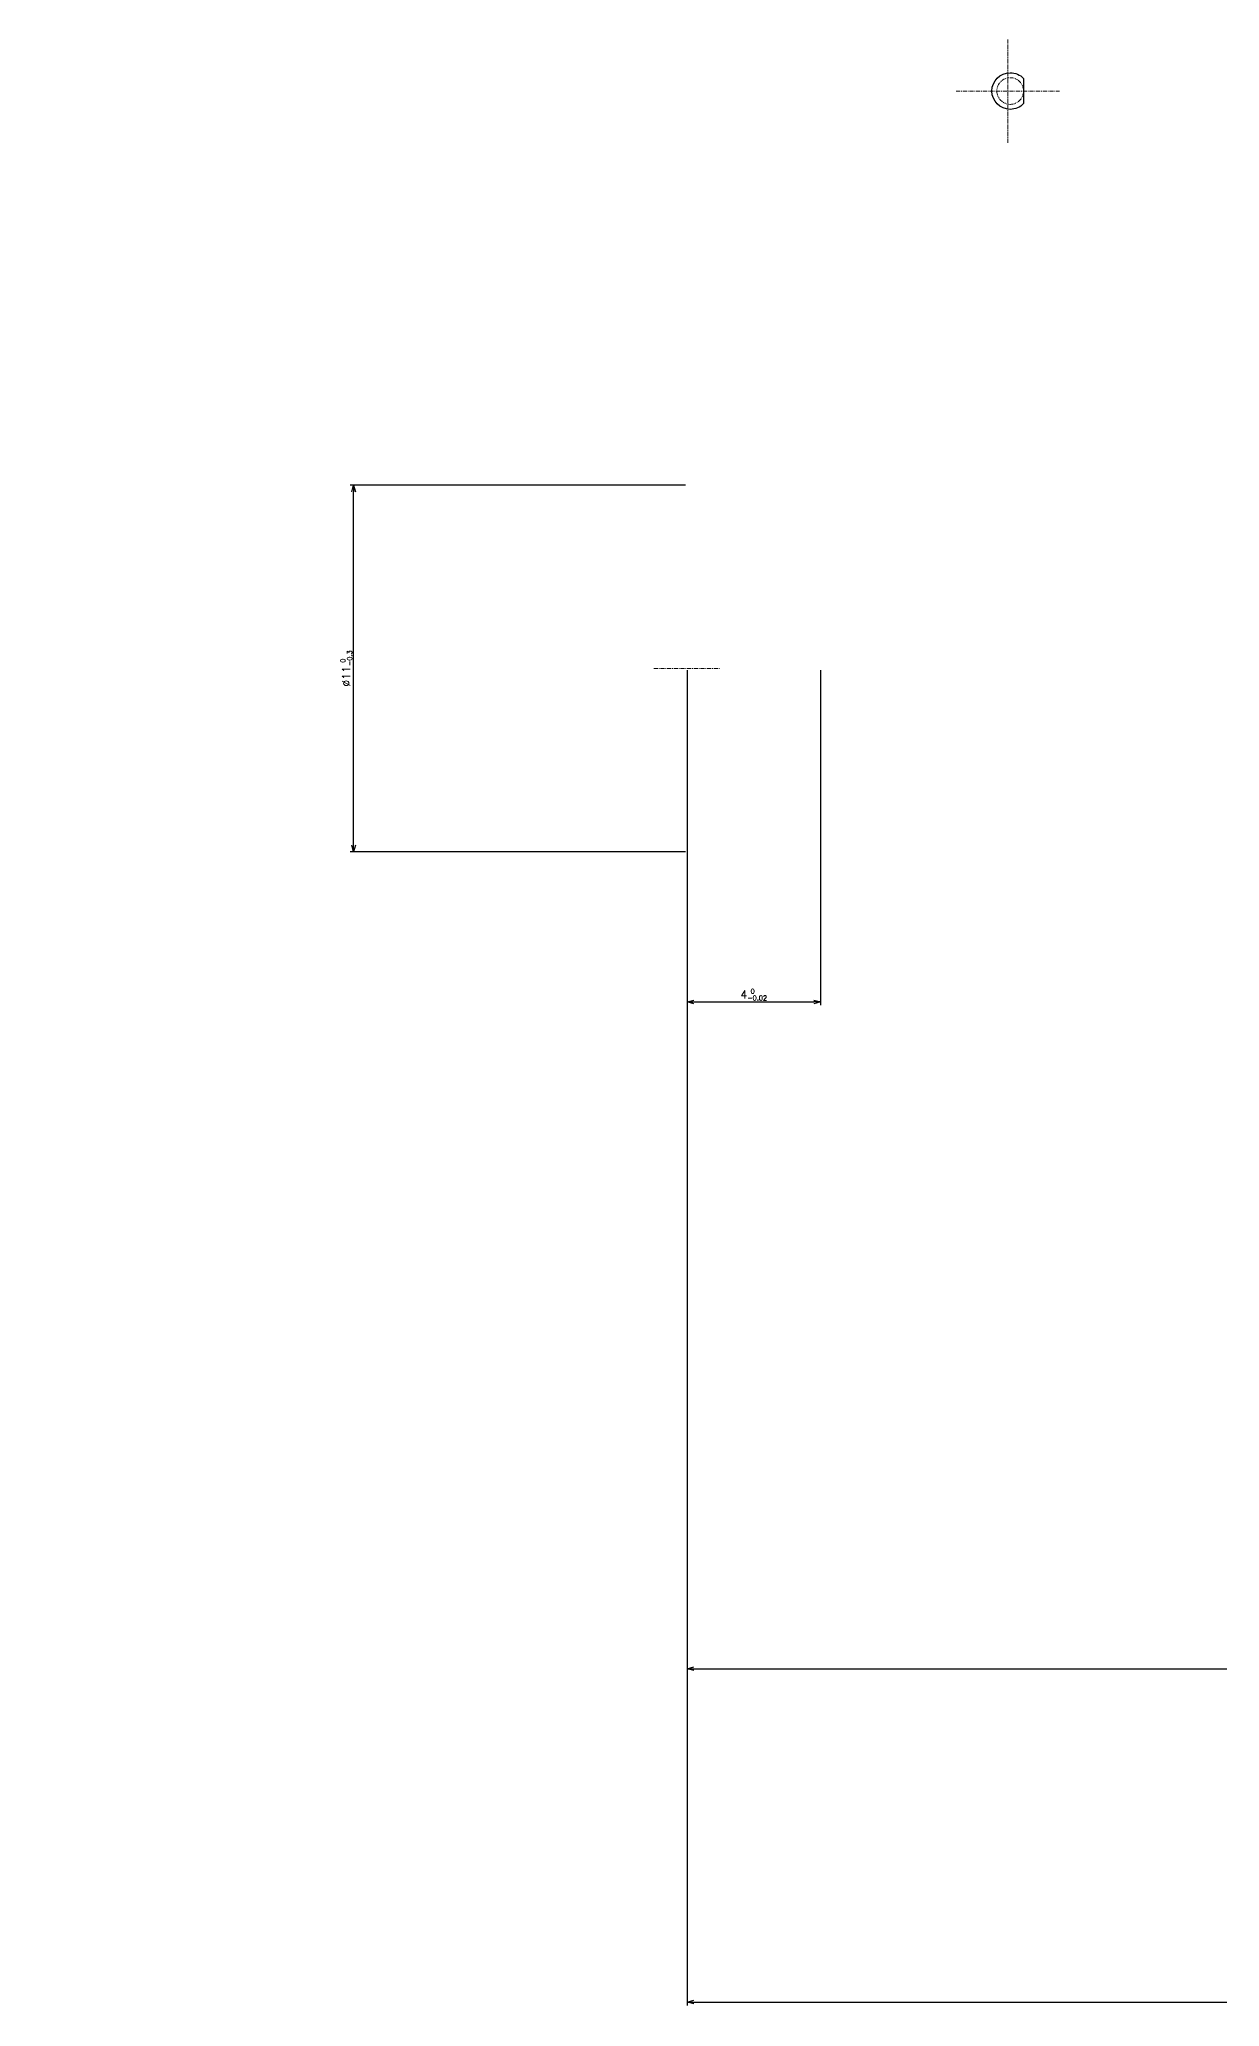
# Model space of a CAD drawing. Extents: x -9347 to 2670, y -401 to 11650.
# Drawn here: x -194 to 160, y -401 to 189 of the extents above; entities that cross this region are included whole.
import ezdxf

# ---------------------------------------------------------------- set-up
doc = ezdxf.new("R2010")
doc.units = 0
doc.header["$PDMODE"] = 34
doc.header["$PDSIZE"] = 2
doc.linetypes.add('CENTER', pattern=[2, 1.25, -0.25, 0.25, -0.25])
doc.linetypes.add('PHANTOM', pattern=[2.5, 1.25, -0.25, 0.25, -0.25, 0.25, -0.25])
doc.layers.get('0').update_dxf_attribs({"linetype": 'CONTINUOUS'})
doc.layers.get('DEFPOINTS').update_dxf_attribs({"linetype": 'CONTINUOUS'})
for name, color, linetype, lineweight in [('2', 7, 'CONTINUOUS', 9), ('bottom_center', 7, 'CENTER', 13), ('front_center', 7, 'CENTER', 13), ('front_dimension', 7, 'CONTINUOUS', 13), ('left_center', 7, 'CENTER', 13), ('left_hidden', 7, 'PHANTOM', 13), ('left_model', 7, 'CONTINUOUS', 25), ('top_center', 7, 'CENTER', 13)]:
    doc.layers.add(name, color=color, linetype=linetype, lineweight=lineweight)
doc.styles.add('BIGFONT', font='simplex.shx', dxfattribs={"width": 0.8, "bigfont": 'bigfont.shx'})
doc.styles.add('STYLE1', font='simplex.shx', dxfattribs={"bigfont": 'bigfont.shx'})
doc.dimstyles.new('1A3', dxfattribs={"dimscale": 0, "dimtxt": 2.4, "dimasz": 2, "dimexe": 1, "dimexo": 0.5, "dimgap": 1, "dimtad": 1, "dimlfac": -1, "dimdsep": 46, "dimtxsty": 'STYLE1', "dimblk": 'OPEN30', "dimcen": 1, "dimclrd": 1, "dimclre": 1, "dimclrt": 2, "dimadec": 1, "dimazin": 2, "dimtol": 1, "dimtm": 1e-08, "dimtfac": 0.6, "dimtdec": 3, "dimtmove": 0, "dimatfit": 0, "dimldrblk": 'OPEN30', "dimfxl": 1, "dimtolj": 1, "dimarcsym": 0})

# ---------------------------------------------------------------- blocks, each defined once
blk = doc.blocks.new('_Open30')
at = {"color": 0, "linetype": 'ByBlock', "lineweight": -2}
for p, q in [((-1, 0.27), (0, 0)), ((0, 0), (-1, -0.27)), ((0, 0), (-1, 0))]:
    blk.add_line(p, q, dxfattribs=at)
blk = doc.blocks.new('*D44')
at = {"layer": 'DEFPOINTS', "color": 0, "lineweight": 13, "transparency": 16777216}
for p in [(0, 0), (40, 0), (40, -100)]:
    blk.add_point(p, dxfattribs=at)
at = {"layer": 'front_dimension', "color": 1, "lineweight": -2, "transparency": 16777216}
for p, q in [((0, -0.5), (0, -101)), ((40, -0.5), (40, -101)), ((2, -100), (38, -100))]:
    blk.add_line(p, q, dxfattribs=at)
at = {"layer": 'front_dimension', "color": 1, "lineweight": -2, "transparency": 16777216, "xscale": 2, "yscale": 2, "zscale": 2, "rotation": 180}
blk.add_blockref('_Open30', (0, -100), dxfattribs=at)
at = {"layer": 'front_dimension', "color": 1, "lineweight": -2, "transparency": 16777216, "xscale": 2, "yscale": 2, "zscale": 2}
blk.add_blockref('_Open30', (40, -100), dxfattribs=at)
at = {"layer": 'front_dimension', "color": 2, "lineweight": 13, "transparency": 16777216, "insert": (20, -97.8), "char_height": 2.4, "attachment_point": 5, "style": 'STYLE1'}
blk.add_mtext('\\A1;\\A1;4{\\H1.440000;\\S 0^ -0.02;}', dxfattribs=at)
blk = doc.blocks.new('*D45')
at = {"layer": 'DEFPOINTS', "color": 0, "lineweight": 13, "transparency": 16777216}
for p in [(-100, 55), (0, 55), (0, -55)]:
    blk.add_point(p, dxfattribs=at)
at = {"layer": 'front_dimension', "color": 1, "lineweight": -2, "transparency": 16777216}
for p, q in [((-0.5, 55), (-101, 55)), ((-100, -53), (-100, 53)), ((-0.5, -55), (-101, -55))]:
    blk.add_line(p, q, dxfattribs=at)
at = {"layer": 'front_dimension', "color": 1, "lineweight": -2, "transparency": 16777216, "xscale": 2, "yscale": 2, "zscale": 2}
for p, rotation in [((-100, 55), 90), ((-100, -55), 270)]:
    blk.add_blockref('_Open30', p, dxfattribs=dict(at, rotation=rotation))
at = {"layer": 'front_dimension', "color": 2, "lineweight": 13, "transparency": 16777216, "insert": (-102.2, 0), "char_height": 2.4, "attachment_point": 5, "rotation": 90, "style": 'STYLE1'}
blk.add_mtext('\\A1;\\A1;%%c11{\\H1.440000;\\S 0^ -0.3;}', dxfattribs=at)
blk = doc.blocks.new('*D46')
at = {"layer": 'DEFPOINTS', "color": 0, "lineweight": 13, "transparency": 16777216}
for p in [(0, 0), (2468.5, 0), (2468.5, -300)]:
    blk.add_point(p, dxfattribs=at)
at = {"layer": 'front_dimension', "color": 1, "lineweight": -2, "transparency": 16777216}
for p, q in [((0, -0.5), (0, -301)), ((2468.5, -0.5), (2468.5, -301)), ((2, -300), (2466.5, -300))]:
    blk.add_line(p, q, dxfattribs=at)
at = {"layer": 'front_dimension', "color": 1, "lineweight": -2, "transparency": 16777216, "xscale": 2, "yscale": 2, "zscale": 2, "rotation": 180}
blk.add_blockref('_Open30', (0, -300), dxfattribs=at)
at = {"layer": 'front_dimension', "color": 1, "lineweight": -2, "transparency": 16777216, "xscale": 2, "yscale": 2, "zscale": 2}
blk.add_blockref('_Open30', (2468.5, -300), dxfattribs=at)
at = {"layer": 'front_dimension', "color": 2, "lineweight": 13, "transparency": 16777216, "insert": (1234.25, -297.8), "char_height": 2.4, "attachment_point": 5, "style": 'STYLE1'}
blk.add_mtext('\\A1;\\A1;246.85{\\H1.440000;\\S+0.05^  0;}', dxfattribs=at)
blk = doc.blocks.new('*D47')
at = {"layer": 'DEFPOINTS', "color": 0, "lineweight": 13, "transparency": 16777216}
for p in [(0, 0), (2469.5, 0), (2469.5, -400)]:
    blk.add_point(p, dxfattribs=at)
at = {"layer": 'front_dimension', "color": 1, "lineweight": -2, "transparency": 16777216}
for p, q in [((0, -0.5), (0, -401)), ((2469.5, -0.5), (2469.5, -401)), ((2, -400), (2467.5, -400))]:
    blk.add_line(p, q, dxfattribs=at)
at = {"layer": 'front_dimension', "color": 1, "lineweight": -2, "transparency": 16777216, "xscale": 2, "yscale": 2, "zscale": 2, "rotation": 180}
blk.add_blockref('_Open30', (0, -400), dxfattribs=at)
at = {"layer": 'front_dimension', "color": 1, "lineweight": -2, "transparency": 16777216, "xscale": 2, "yscale": 2, "zscale": 2}
blk.add_blockref('_Open30', (2469.5, -400), dxfattribs=at)
at = {"layer": 'front_dimension', "color": 2, "lineweight": 13, "transparency": 16777216, "insert": (1234.75, -397.8), "char_height": 2.4, "attachment_point": 5, "style": 'STYLE1'}
blk.add_mtext('\\A1;\\A1;246.95{\\H1.440000;\\S+0.05^  0;}', dxfattribs=at)

msp = doc.modelspace()

# ---------------------------------------------------------------- linework, layer by layer
at = {"layer": 'bottom_center'}
msp.add_line((-10, 0), (10, 0), dxfattribs=at)
at = {"layer": 'front_center'}
msp.add_line((-10, 0), (10, 0), dxfattribs=at)
at = {"layer": 'left_center'}
for p, q in [((96.167, 157.751), (96.167, 188.751)), ((80.667, 173.251), (111.667, 173.251))]:
    msp.add_line(p, q, dxfattribs=at)
at = {"layer": 'left_hidden'}
for p, q in [((100.917, 177.026, 2), (100.917, 177.026, 2)), ((100.917, 177.026, 2), (100.917, 177.026, 2)), ((100.917, 177.026, 2), (100.917, 177.026, 2)), ((100.917, 177.026, 2), (100.917, 177.026, 2)), ((100.917, 177.026, 2), (100.917, 177.026, 2)), ((100.917, 177.026, 2), (100.917, 177.026, 2)), ((100.917, 177.026, 2), (100.917, 177.026, 2)), ((100.917, 177.026, 2), (100.917, 177.026, 2)), ((100.917, 177.026, 2), (100.917, 177.026, 2)), ((100.917, 177.026, 2), (100.917, 177.026, 2)), ((100.917, 177.026, 2), (100.917, 177.026, 2)), ((100.917, 177.026, 2), (100.917, 177.026, 2)), ((100.917, 169.476, 2), (100.917, 169.476, 2)), ((100.917, 169.476, 2), (100.917, 169.476, 2)), ((100.917, 169.476, 2), (100.917, 169.476, 2))]:
    msp.add_line(p, q, dxfattribs=at)
at = {"layer": 'left_hidden', "extrusion": (1e-16, 0, -1)}
for start, end in [(270, 90), (270, 90), (270, 90), (270, 90), (270, 90), (270, 90), (270, 90), (270, 90), (270, 90), (90, 180), (90, 180), (90, 180), (90, 180), (90, 180), (90, 180), (90, 180), (180, 270), (180, 270), (180, 270), (180, 270), (180, 270), (180, 270), (180, 270), (180, 270)]:
    msp.add_arc((-96.917, 173.251, 2), 4, start, end, dxfattribs=at)
at = {"layer": 'left_model'}
msp.add_line((100.917, 177.026, 2), (100.917, 169.476, 2), dxfattribs=at)
msp.add_line((100.917, 177.026, 2), (100.917, 169.476, 2), dxfattribs=at)
at = {"layer": 'left_model', "extrusion": (1e-16, 0, -1)}
for start, end in [(270, 90), (270, 90), (270, 90), (270, 90), (270, 90), (270, 90), (270, 90), (270, 90), (270, 90), (270, 90), (90, 136.658242), (90, 136.658242), (90, 136.658242), (90, 136.658242), (90, 136.658242), (90, 136.658242), (90, 136.658242), (90, 136.658242), (90, 136.658242), (90, 136.658242), (90, 136.658242), (90, 136.658242), (90, 136.658242), (223.341758, 270)]:
    msp.add_arc((-96.917, 173.251, -2), 5.5, start, end, dxfattribs=at)
at = {"layer": 'top_center'}
msp.add_line((-10, 0), (10, 0), dxfattribs=at)

# ---------------------------------------------------------------- texts
at = {"color": 2, "lineweight": 13, "insert": (-194.249, 161.7), "char_height": 2.4, "attachment_point": 9, "style": 'STYLE1'}
msp.add_mtext('\\A1;', dxfattribs=at)
at = {"layer": '2', "color": 2, "linetype": 'Continuous', "lineweight": 25, "insert": (138.208, 169.64), "char_height": 1.5, "attachment_point": 1, "style": 'BIGFONT'}
msp.add_mtext('\\A1;', dxfattribs=at)

# ---------------------------------------------------------------- dimensions: what is measured, and where the dimension line sits
at = {"layer": 'front_dimension', "lineweight": 13}
dim = msp.add_linear_dim(base=(-100, 55), p1=(0, -55), p2=(0, 55), angle=90, text='\\A1;%%c11{\\H1.440000;\\S 0^ -0.3;}', dimstyle='1A3', override={"dimscale": 1, "dimpost": '%%c<>', "dimtm": 0.3}, dxfattribs=at)
dim.commit()
dim.dimension.update_dxf_attribs({"geometry": '*D45', "text_midpoint": (-100, 0), "dimtype": 160})
for base, p2, text, override, picture, middle in [((40, -100), (40, 0), '\\A1;4{\\H1.440000;\\S 0^ -0.02;}', {"dimscale": 1, "dimtm": 0.02}, '*D44', (20, -97.8)), ((2468.5, -300), (2468.5, 0), '\\A1;246.85{\\H1.440000;\\S+0.05^  0;}', {"dimscale": 1, "dimtp": 0.05, "dimtm": 0}, '*D46', (1234.25, -297.8)), ((2469.5, -400), (2469.5, 0), '\\A1;246.95{\\H1.440000;\\S+0.05^  0;}', {"dimscale": 1, "dimtp": 0.05, "dimtm": 0}, '*D47', (1234.75, -397.8))]:
    dim = msp.add_linear_dim(base=base, p1=(0, 0), p2=p2, text=text, dimstyle='1A3', override=override, dxfattribs=at)
    dim.commit()
    dim.dimension.update_dxf_attribs({"geometry": picture, "text_midpoint": middle})

doc.saveas('drawing.dxf')
